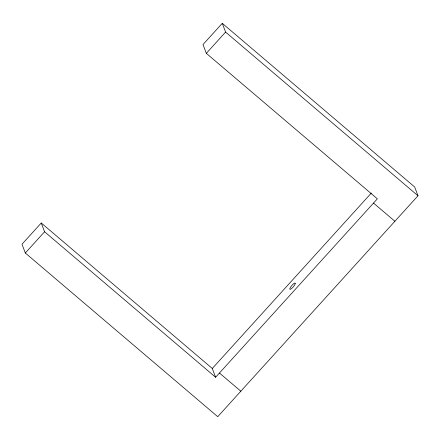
<?xml version="1.0" encoding="UTF-8"?>
<svg xmlns="http://www.w3.org/2000/svg" width="440" height="440" viewBox="0 0 440 440"><rect width="100%" height="100%" fill="white"/><g stroke="black" fill="none" stroke-linecap="round" stroke-linejoin="round"><path stroke-width="0.66" d="M41.256 222.987L22 244.228L25.317 253.006L217.729 416.691L418 195.773L414.684 186.995L222.272 23.309L203.011 44.55L206.333 53.334L377.366 198.831L215.606 377.262L44.572 231.764L41.256 222.987L212.289 368.484L215.606 377.262M25.317 253.006L44.572 231.764M206.333 53.334L225.588 32.087L222.272 23.309M212.289 368.484L371.283 193.1M225.588 32.087L418 195.773M373.511 203.077L394.895 221.265M219.461 373.016L240.84 391.199M295.235 283.481L295.18 283.168A4.048 0.968 -49.6 0 0 292.298 284.999A4.048 0.968 -49.6 0 0 289.795 288.926L289.856 289.24A4.048 0.968 -49.6 0 0 292.738 287.408A4.048 0.968 -49.6 0 0 295.235 283.481"/></g></svg>
